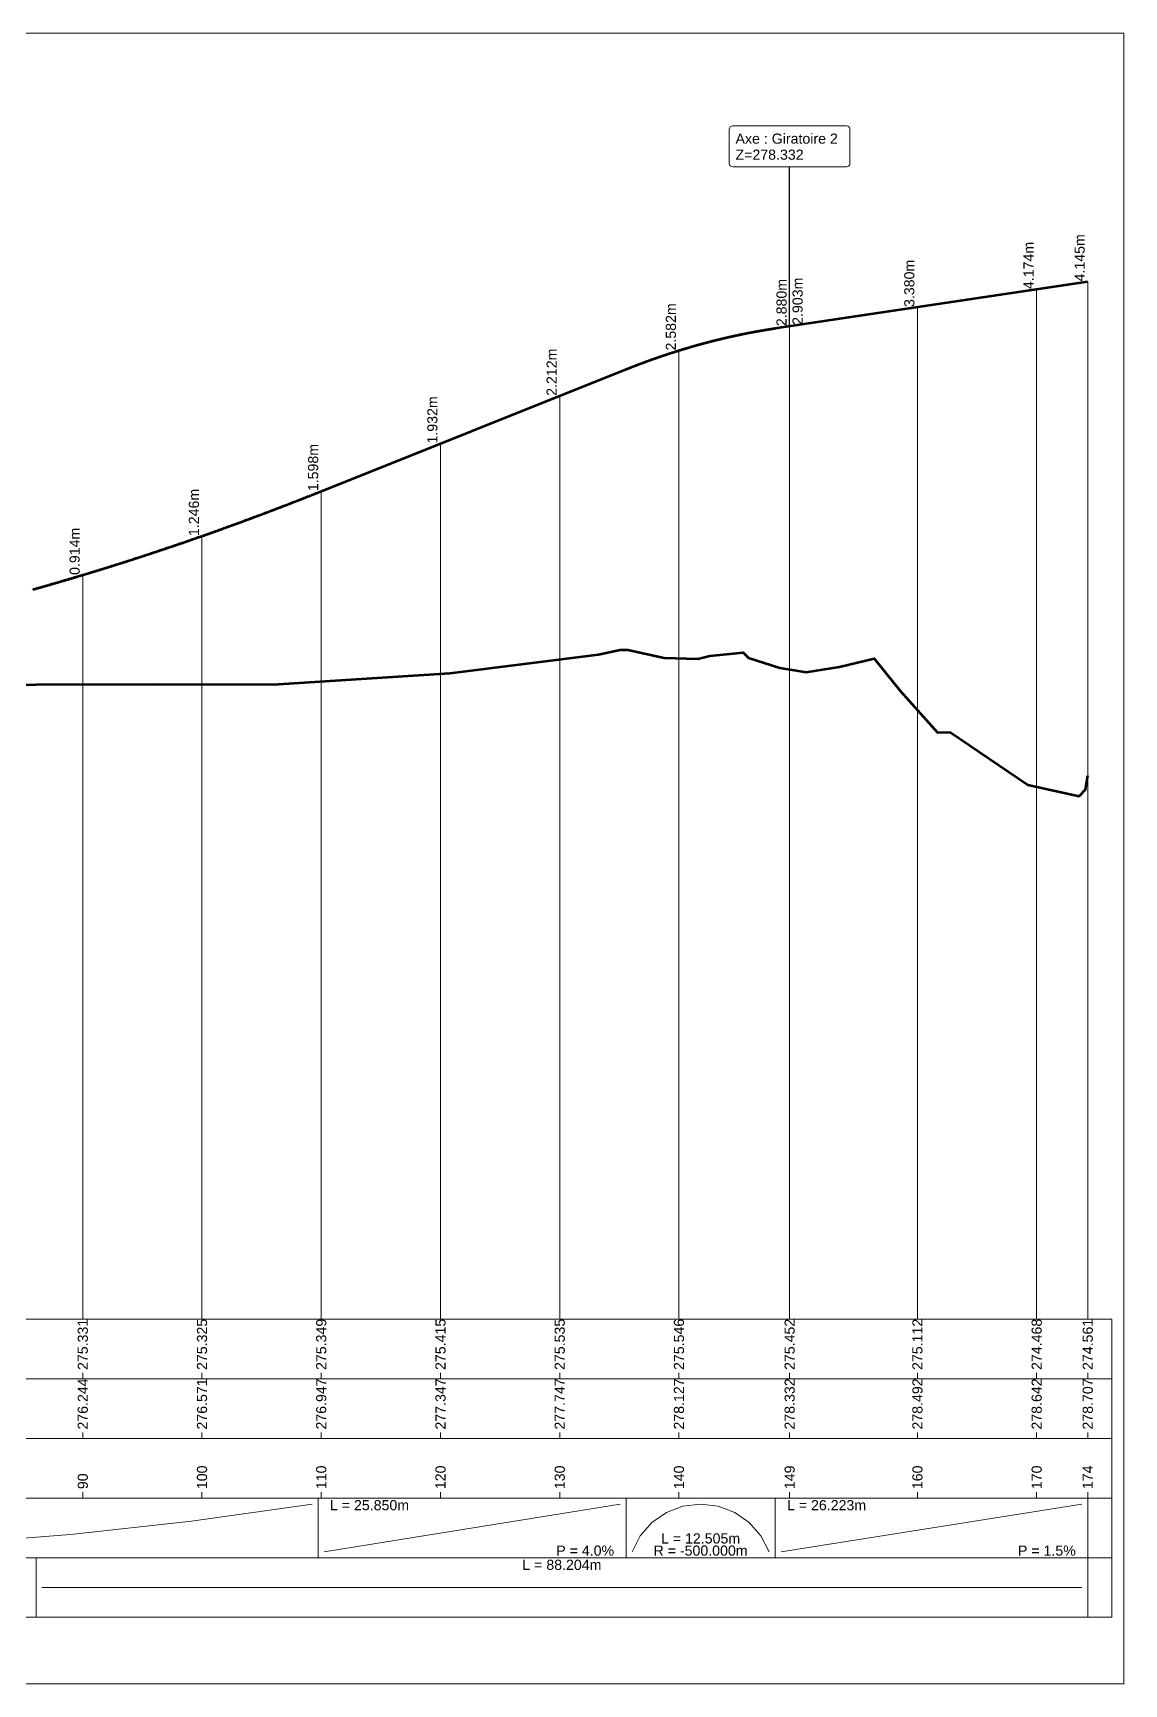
# Model space of a CAD drawing. Extents: x -1791 to 2983, y -138 to 554.
# Drawn here: x 2891.5 to 2983, y 12.5 to 151 of the extents above; entities that cross this region are included whole.
import ezdxf
from ezdxf.enums import TextEntityAlignment as Align

# ---------------------------------------------------------------- set-up
doc = ezdxf.new("R2010")
doc.units = 0
doc.layers.get('0').update_dxf_attribs({"lineweight": 0})
for name, color, linetype, lineweight in [('Route - Axe Route de la corniche 1 - PL - Habillage - Intersection d’axes', 7, 'Continuous', 0), ('Route - Route de Djoué - PL - Cotation', 7, 'Continuous', 0), ('Route - Route de Djoué - PL - Habillage - Intersection d’axes', 7, 'Continuous', 0), ('Route - Route de Djoué - PL - Projet Linéaire', 7, 'Continuous', 0), ('Route - Route de Djoué - PL - Terrain', 3, 'Continuous', 0)]:
    doc.layers.add(name, color=color, linetype=linetype, lineweight=lineweight)
doc.styles.add('CoteTitre', font='arial.ttf', dxfattribs={"height": 0.0017})
doc.styles.add('CoteTitreA', font='arial.ttf', dxfattribs={"height": 0.0017})
doc.styles.add('CoteVert', font='arial.ttf', dxfattribs={"height": 0.0017})
doc.styles.add('CoteVertA', font='arial.ttf', dxfattribs={"height": 0.0017})
doc.styles.add('CoteVertB', font='arial.ttf', dxfattribs={"height": 0.0017})
doc.styles.add('Etiquette', font='arial.ttf', dxfattribs={"height": 0.5})
doc.styles.get("Standard").update_dxf_attribs({"font": 'arial.ttf'})
doc.dimstyles.get("Standard").update_dxf_attribs({"dimtxt": 0.18, "dimasz": 0.18, "dimexe": 0.18, "dimexo": 0.0625, "dimgap": 0.09, "dimtad": 0, "dimtih": 1, "dimtoh": 1, "dimdec": 4, "dimzin": 0, "dimdsep": 46, "dimtxsty": 'Standard', "dimcen": 0.09, "dimadec": 0, "dimazin": 0, "dimtfac": 1, "dimtdec": 4, "dimtofl": 0, "dimtmove": 0, "dimatfit": 3, "dimfxl": 1, "dimtolj": 1, "dimtzin": 0, "dimarcsym": 0})

msp = doc.modelspace()

# ---------------------------------------------------------------- linework, layer by layer
msp.add_lwpolyline([(2982.9607, 150.9779), (2782.9607, 150.9779), (2782.9607, 12.4779), (2982.9607, 12.4779)], close=True)
at = {"layer": 'Route - Axe Route de la corniche 1 - PL - Habillage - Intersection d’axes'}
for p, q in [((2949.86065, 142.8942), (2949.86065, 140.04319)), ((2959.69217, 143.18441), (2950.15085, 143.18441)), ((2959.98238, 140.04319), (2959.98238, 142.8942)), ((2950.15085, 139.75298), (2959.69217, 139.75298))]:
    msp.add_line(p, q, dxfattribs=at)
for centre, start, end in [((2950.15085, 142.8942), 90, 180), ((2959.69217, 142.8942), 0, 90), ((2950.15085, 140.04319), 180, 270), ((2959.69217, 140.04319), 270, 0)]:
    msp.add_arc(centre, 0.29021, start, end, dxfattribs=at)
at = {"layer": 'Route - Route de Djoué - PL - Cotation', "color": 7, "linetype": 'Continuous'}
for p, q in [((2975.6386, 43.07192), (2975.6386, 129.49528)), ((2979.92151, 43.07192), (2979.92151, 130.13772)), ((2965.6386, 43.07192), (2965.6386, 127.99528)), ((2954.92151, 43.07192), (2954.92151, 126.38772)), ((2945.6386, 43.07192), (2945.6386, 124.34511)), ((2935.6386, 43.07192), (2935.6386, 120.54196)), ((2925.6386, 43.07192), (2925.6386, 116.54196)), ((2915.6386, 43.07192), (2915.6386, 112.54196)), ((2905.6386, 43.07192), (2905.6386, 108.77882)), ((2895.6386, 43.07192), (2895.6386, 105.5155)), ((2981.94752, 43.07192), (2783.97388, 43.07192)), ((2981.94752, 18.07192), (2981.94752, 43.07192)), ((2981.94752, 38.07192), (2783.97388, 38.07192)), ((2981.94752, 33.07192), (2783.97388, 33.07192)), ((2981.94752, 28.07192), (2783.97388, 28.07192)), ((2895.6386, 28.57192), (2895.6386, 28.07192)), ((2905.6386, 28.57192), (2905.6386, 28.07192)), ((2915.37224, 28.07192), (2915.37224, 23.07192)), ((2915.6386, 28.57192), (2915.6386, 28.07192)), ((2925.6386, 28.57192), (2925.6386, 28.07192)), ((2935.6386, 28.57192), (2935.6386, 28.07192)), ((2941.20189, 28.07192), (2941.20189, 23.07192)), ((2945.6386, 28.57192), (2945.6386, 28.07192)), ((2953.70189, 28.07192), (2953.70189, 23.07192)), ((2954.92151, 28.57192), (2954.92151, 28.07192)), ((2965.6386, 28.57192), (2965.6386, 28.07192)), ((2975.6386, 28.57192), (2975.6386, 28.07192)), ((2979.92151, 28.57192), (2979.92151, 18.07192)), ((2904.76262, 26.13382), (2914.87224, 27.57192)), ((2915.87224, 23.57192), (2940.70189, 27.57192)), ((2943.36502, 26.01173), (2944.58599, 26.8611)), ((2944.58599, 26.8611), (2945.97552, 27.39157)), ((2945.97552, 27.39157), (2947.45189, 27.57192)), ((2947.45189, 27.57192), (2948.92826, 27.39157)), ((2948.92826, 27.39157), (2950.31779, 26.8611)), ((2950.31779, 26.8611), (2951.53876, 26.01173)), ((2954.20189, 23.57192), (2979.42151, 27.57192)), ((2884.43289, 24.21303), (2894.61284, 25.01382)), ((2894.61284, 25.01382), (2904.76262, 26.13382)), ((2942.38443, 24.89341), (2943.36502, 26.01173)), ((2951.53876, 26.01173), (2952.51935, 24.89341)), ((2941.70189, 23.57192), (2942.38443, 24.89341)), ((2952.51935, 24.89341), (2953.20189, 23.57192)), ((2981.94752, 23.07192), (2783.97388, 23.07192)), ((2891.71776, 23.07192), (2891.71776, 18.07192)), ((2979.42151, 20.57192), (2892.21776, 20.57192)), ((2981.94752, 18.07192), (2783.97388, 18.07192))]:
    msp.add_line(p, q, dxfattribs=at)
at = {"layer": 'Route - Route de Djoué - PL - Cotation', "color": 114, "linetype": 'Continuous'}
for p, q in [((2895.6386, 38.57192), (2895.6386, 38.07192)), ((2905.6386, 38.57192), (2905.6386, 38.07192)), ((2915.6386, 38.57192), (2915.6386, 38.07192)), ((2925.6386, 38.57192), (2925.6386, 38.07192)), ((2935.6386, 38.57192), (2935.6386, 38.07192)), ((2945.6386, 38.57192), (2945.6386, 38.07192)), ((2954.92151, 38.57192), (2954.92151, 38.07192)), ((2965.6386, 38.57192), (2965.6386, 38.07192)), ((2975.6386, 38.57192), (2975.6386, 38.07192)), ((2979.92151, 38.57192), (2979.92151, 38.07192))]:
    msp.add_line(p, q, dxfattribs=at)
at = {"layer": 'Route - Route de Djoué - PL - Cotation', "linetype": 'Continuous'}
for p, q in [((2895.6386, 33.57192), (2895.6386, 33.07192)), ((2905.6386, 33.57192), (2905.6386, 33.07192)), ((2915.6386, 33.57192), (2915.6386, 33.07192)), ((2925.6386, 33.57192), (2925.6386, 33.07192)), ((2935.6386, 33.57192), (2935.6386, 33.07192)), ((2945.6386, 33.57192), (2945.6386, 33.07192)), ((2954.92151, 33.57192), (2954.92151, 33.07192)), ((2965.6386, 33.57192), (2965.6386, 33.07192)), ((2975.6386, 33.57192), (2975.6386, 33.07192)), ((2979.92151, 33.57192), (2979.92151, 33.07192))]:
    msp.add_line(p, q, dxfattribs=at)
at = {"layer": 'Route - Route de Djoué - PL - Projet Linéaire', "color": 1, "linetype": 'Continuous', "lineweight": 53, "flags": 128}
msp.add_lwpolyline([(2891.45201, 104.29776), (2891.49132, 104.30879), (2891.53064, 104.31983), (2891.56995, 104.33087), (2891.60927, 104.34192), (2891.64858, 104.35298), (2891.6879, 104.36405), (2891.72721, 104.37512), (2891.76653, 104.3862), (2891.80584, 104.39729), (2891.84516, 104.40839), (2891.88447, 104.41949), (2891.92378, 104.4306), (2891.9631, 104.44172), (2892.00241, 104.45285), (2892.04173, 104.46399), (2892.08104, 104.47513), (2892.12036, 104.48628), (2892.15967, 104.49744), (2892.19899, 104.50861), (2892.2383, 104.51978), (2892.27762, 104.53097), (2892.31694, 104.54216), (2892.35625, 104.55336), (2892.39557, 104.56456), (2892.43488, 104.57577), (2892.4742, 104.587), (2892.51351, 104.59822), (2892.55283, 104.60946), (2892.59214, 104.6207), (2892.63146, 104.63196), (2892.67077, 104.64322), (2892.71009, 104.65448), (2892.74941, 104.66576), (2892.78872, 104.67704), (2892.82804, 104.68833), (2892.86735, 104.69963), (2892.90667, 104.71094), (2892.94598, 104.72225), (2892.9853, 104.73357), (2893.02462, 104.7449), (2893.06393, 104.75624), (2893.10325, 104.76758), (2893.14256, 104.77894), (2893.18188, 104.7903), (2893.2212, 104.80167), (2893.26051, 104.81304), (2893.29983, 104.82443), (2893.33915, 104.83582), (2893.37846, 104.84722), (2893.41778, 104.85862), (2893.4571, 104.87004), (2893.49641, 104.88146), (2893.53573, 104.89289), (2893.57505, 104.90433), (2893.61436, 104.91577), (2893.65368, 104.92723), (2893.693, 104.93869), (2893.73231, 104.95016), (2893.77163, 104.96163), (2893.81095, 104.97312), (2893.85026, 104.98461), (2893.88958, 104.99611), (2893.9289, 105.00762), (2893.96821, 105.01913), (2894.00753, 105.03065), (2894.04685, 105.04219), (2894.08617, 105.05372), (2894.12548, 105.06527), (2894.1648, 105.07682), (2894.20412, 105.08839), (2894.24344, 105.09996), (2894.28275, 105.11153), (2894.32207, 105.12312), (2894.36139, 105.13471), (2894.40071, 105.14631), (2894.44002, 105.15792), (2894.47934, 105.16953), (2894.51866, 105.18116), (2894.55798, 105.19279), (2894.59729, 105.20443), (2894.63661, 105.21608), (2894.67593, 105.22773), (2894.71525, 105.23939), (2894.75457, 105.25106), (2894.79388, 105.26274), (2894.8332, 105.27443), (2894.87252, 105.28612), (2894.91184, 105.29782), (2894.95116, 105.30953), (2894.99047, 105.32125), (2895.02979, 105.33297), (2895.06911, 105.3447), (2895.10843, 105.35644), (2895.14775, 105.36819), (2895.18707, 105.37995), (2895.22639, 105.39171), (2895.2657, 105.40348), (2895.30502, 105.41526), (2895.34434, 105.42704), (2895.38366, 105.43884), (2895.42298, 105.45064), (2895.4623, 105.46245), (2895.50162, 105.47427), (2895.54094, 105.48609), (2895.58025, 105.49792), (2895.61957, 105.50976), (2895.65889, 105.52161), (2895.69821, 105.53347), (2895.73753, 105.54533), (2895.77685, 105.5572), (2895.81617, 105.56908), (2895.85549, 105.58097), (2895.89481, 105.59286), (2895.93413, 105.60477), (2895.97345, 105.61668), (2896.01277, 105.62859), (2896.05209, 105.64052), (2896.0914, 105.65245), (2896.13072, 105.66439), (2896.17004, 105.67634), (2896.20936, 105.6883), (2896.24868, 105.70027), (2896.288, 105.71224), (2896.32732, 105.72422), (2896.36664, 105.7362), (2896.40596, 105.7482), (2896.44528, 105.7602), (2896.4846, 105.77221), (2896.52392, 105.78423), (2896.56324, 105.79626), (2896.60256, 105.80829), (2896.64188, 105.82033), (2896.6812, 105.83238), (2896.72052, 105.84444), (2896.75984, 105.85651), (2896.79917, 105.86858), (2896.83849, 105.88066), (2896.87781, 105.89275), (2896.91713, 105.90484), (2896.95645, 105.91695), (2896.99577, 105.92906), (2897.03509, 105.94118), (2897.07441, 105.95331), (2897.11373, 105.96544), (2897.15305, 105.97758), (2897.19237, 105.98973), (2897.23169, 106.00189), (2897.27101, 106.01406), (2897.31034, 106.02623), (2897.34966, 106.03841), (2897.38898, 106.0506), (2897.4283, 106.0628), (2897.46762, 106.075), (2897.50694, 106.08721), (2897.54626, 106.09943), (2897.58558, 106.11166), (2897.62491, 106.1239), (2897.66423, 106.13614), (2897.70355, 106.14839), (2897.74287, 106.16065), (2897.78219, 106.17292), (2897.82151, 106.18519), (2897.86083, 106.19747), (2897.90016, 106.20976), (2897.93948, 106.22206), (2897.9788, 106.23437), (2898.01812, 106.24668), (2898.05744, 106.259), (2898.09677, 106.27133), (2898.13609, 106.28366), (2898.17541, 106.29601), (2898.21473, 106.30836), (2898.25405, 106.32072), (2898.29338, 106.33309), (2898.3327, 106.34546), (2898.37202, 106.35784), (2898.41134, 106.37023), (2898.45067, 106.38263), (2898.48999, 106.39504), (2898.52931, 106.40745), (2898.56863, 106.41987), (2898.60796, 106.4323), (2898.64728, 106.44474), (2898.6866, 106.45718), (2898.72592, 106.46964), (2898.76525, 106.48209), (2898.80457, 106.49456), (2898.84389, 106.50704), (2898.88322, 106.51952), (2898.92254, 106.53201), (2898.96186, 106.54451), (2899.00119, 106.55702), (2899.04051, 106.56953), (2899.07983, 106.58206), (2899.11916, 106.59458), (2899.15848, 106.60712), (2899.1978, 106.61967), (2899.23713, 106.63222), (2899.27645, 106.64478), (2899.31577, 106.65735), (2899.3551, 106.66993), (2899.39442, 106.68251), (2899.43374, 106.6951), (2899.47307, 106.7077), (2899.51239, 106.72031), (2899.55171, 106.73292), (2899.59104, 106.74555), (2899.63036, 106.75818), (2899.66969, 106.77081), (2899.70901, 106.78346), (2899.74833, 106.79612), (2899.78766, 106.80878), (2899.82698, 106.82145), (2899.86631, 106.83412), (2899.90563, 106.84681), (2899.94496, 106.8595), (2899.98428, 106.8722), (2900.0236, 106.88491), (2900.06293, 106.89762), (2900.10225, 106.91035), (2900.14158, 106.92308), (2900.1809, 106.93582), (2900.22023, 106.94856), (2900.25955, 106.96132), (2900.29888, 106.97408), (2900.3382, 106.98685), (2900.37753, 106.99963), (2900.41685, 107.01241), (2900.45618, 107.02521), (2900.4955, 107.03801), (2900.53483, 107.05082), (2900.57415, 107.06363), (2900.61348, 107.07646), (2900.6528, 107.08929), (2900.69213, 107.10213), (2900.73145, 107.11498), (2900.77078, 107.12783), (2900.8101, 107.1407), (2900.84943, 107.15357), (2900.88875, 107.16645), (2900.92808, 107.17933), (2900.96741, 107.19223), (2901.00673, 107.20513), (2901.04606, 107.21804), (2901.08538, 107.23095), (2901.12471, 107.24388), (2901.16403, 107.25681), (2901.20336, 107.26975), (2901.24269, 107.2827), (2901.28201, 107.29566), (2901.32134, 107.30862), (2901.36066, 107.32159), (2901.39999, 107.33457), (2901.43932, 107.34756), (2901.47864, 107.36055), (2901.51797, 107.37356), (2901.5573, 107.38657), (2901.59662, 107.39958), (2901.63595, 107.41261), (2901.67528, 107.42564), (2901.7146, 107.43868), (2901.75393, 107.45173), (2901.79326, 107.46479), (2901.83258, 107.47785), (2901.87191, 107.49093), (2901.91124, 107.50401), (2901.95056, 107.51709), (2901.98989, 107.53019), (2902.02922, 107.54329), (2902.06854, 107.5564), (2902.10787, 107.56952), (2902.1472, 107.58265), (2902.18653, 107.59578), (2902.22585, 107.60893), (2902.26518, 107.62208), (2902.30451, 107.63523), (2902.34383, 107.6484), (2902.38316, 107.66157), (2902.42249, 107.67475), (2902.46182, 107.68794), (2902.50114, 107.70114), (2902.54047, 107.71434), (2902.5798, 107.72755), (2902.61913, 107.74077), (2902.65846, 107.754), (2902.69778, 107.76723), (2902.73711, 107.78048), (2902.77644, 107.79373), (2902.81577, 107.80698), (2902.8551, 107.82025), (2902.89442, 107.83352), (2902.93375, 107.84681), (2902.97308, 107.8601), (2903.01241, 107.87339), (2903.05174, 107.8867), (2903.09107, 107.90001), (2903.13039, 107.91333), (2903.16972, 107.92666), (2903.20905, 107.93999), (2903.24838, 107.95334), (2903.28771, 107.96669), (2903.32704, 107.98005), (2903.36637, 107.99341), (2903.40569, 108.00679), (2903.44502, 108.02017), (2903.48435, 108.03356), (2903.52368, 108.04696), (2903.56301, 108.06036), (2903.60234, 108.07378), (2903.64167, 108.0872), (2903.681, 108.10063), (2903.72033, 108.11406), (2903.75966, 108.12751), (2903.79899, 108.14096), (2903.83831, 108.15442), (2903.87764, 108.16789), (2903.91697, 108.18136), (2903.9563, 108.19485), (2903.99563, 108.20834), (2904.03496, 108.22184), (2904.07429, 108.23534), (2904.11362, 108.24886), (2904.15295, 108.26238), (2904.19228, 108.27591), (2904.23161, 108.28944), (2904.27094, 108.30299), (2904.31027, 108.31654), (2904.3496, 108.3301), (2904.38893, 108.34367), (2904.42826, 108.35725), (2904.46759, 108.37083), (2904.50692, 108.38442), (2904.54625, 108.39802), (2904.58558, 108.41163), (2904.62491, 108.42524), (2904.66424, 108.43887), (2904.70357, 108.4525), (2904.74291, 108.46613), (2904.78224, 108.47978), (2904.82157, 108.49343), (2904.8609, 108.5071), (2904.90023, 108.52077), (2904.93956, 108.53444), (2904.97889, 108.54813), (2905.01822, 108.56182), (2905.05755, 108.57552), (2905.09688, 108.58923), (2905.13621, 108.60294), (2905.17555, 108.61666), (2905.21488, 108.6304), (2905.25421, 108.64414), (2905.29354, 108.65788), (2905.33287, 108.67164), (2905.3722, 108.6854), (2905.41153, 108.69917), (2905.45087, 108.71295), (2905.4902, 108.72673), (2905.52953, 108.74052), (2905.56886, 108.75433), (2905.60819, 108.76813), (2905.64752, 108.78195), (2905.68686, 108.79578), (2905.72619, 108.80961), (2905.76552, 108.82345), (2905.80485, 108.83729), (2905.84418, 108.85115), (2905.88352, 108.86501), (2905.92285, 108.87888), (2905.96218, 108.89276), (2906.00151, 108.90665), (2906.04085, 108.92054), (2906.08018, 108.93444), (2906.11951, 108.94835), (2906.15884, 108.96227), (2906.19818, 108.97619), (2906.23751, 108.99013), (2906.27684, 109.00407), (2906.31617, 109.01802), (2906.35551, 109.03197), (2906.39484, 109.04594), (2906.43417, 109.05991), (2906.47351, 109.07389), (2906.51284, 109.08787), (2906.55217, 109.10187), (2906.59151, 109.11587), (2906.63084, 109.12988), (2906.67017, 109.1439), (2906.70951, 109.15793), (2906.74884, 109.17196), (2906.78817, 109.186), (2906.82751, 109.20005), (2906.86684, 109.21411), (2906.90617, 109.22817), (2906.94551, 109.24224), (2906.98484, 109.25632), (2907.02417, 109.27041), (2907.06351, 109.28451), (2907.10284, 109.29861), (2907.14218, 109.31272), (2907.18151, 109.32684), (2907.22084, 109.34097), (2907.26018, 109.3551), (2907.29951, 109.36924), (2907.33885, 109.38339), (2907.37818, 109.39755), (2907.41752, 109.41172), (2907.45685, 109.42589), (2907.49618, 109.44007), (2907.53552, 109.45426), (2907.57485, 109.46846), (2907.61419, 109.48266), (2907.65352, 109.49687), (2907.69286, 109.51109), (2907.73219, 109.52532), (2907.77153, 109.53955), (2907.81086, 109.5538), (2907.8502, 109.56805), (2907.88953, 109.58231), (2907.92887, 109.59657), (2907.9682, 109.61085), (2908.00754, 109.62513), (2908.04687, 109.63942), (2908.08621, 109.65371), (2908.12554, 109.66802), (2908.16488, 109.68233), (2908.20421, 109.69665), (2908.24355, 109.71098), (2908.28289, 109.72532), (2908.32222, 109.73966), (2908.36156, 109.75401), (2908.40089, 109.76837), (2908.44023, 109.78274), (2908.47956, 109.79711), (2908.5189, 109.8115), (2908.55824, 109.82589), (2908.59757, 109.84029), (2908.63691, 109.85469), (2908.67624, 109.8691), (2908.71558, 109.88353), (2908.75492, 109.89795), (2908.79425, 109.91239), (2908.83359, 109.92684), (2908.87293, 109.94129), (2908.91226, 109.95575), (2908.9516, 109.97022), (2908.99093, 109.98469), (2909.03027, 109.99918), (2909.06961, 110.01367), (2909.10895, 110.02817), (2909.14828, 110.04267), (2909.18762, 110.05719), (2909.22696, 110.07171), (2909.26629, 110.08624), (2909.30563, 110.10078), (2909.34497, 110.11532), (2909.3843, 110.12988), (2909.42364, 110.14444), (2909.46298, 110.15901), (2909.50232, 110.17358), (2909.54165, 110.18817), (2909.58099, 110.20276), (2909.62033, 110.21736), (2909.65967, 110.23197), (2909.699, 110.24658), (2909.73834, 110.2612), (2909.77768, 110.27584), (2909.81702, 110.29047), (2909.85635, 110.30512), (2909.89569, 110.31977), (2909.93503, 110.33444), (2909.97437, 110.3491), (2910.01371, 110.36378), (2910.05304, 110.37847), (2910.09238, 110.39316), (2910.13172, 110.40786), (2910.17106, 110.42257), (2910.2104, 110.43729), (2910.24974, 110.45201), (2910.28907, 110.46674), (2910.32841, 110.48148), (2910.36775, 110.49623), (2910.40709, 110.51098), (2910.44643, 110.52575), (2910.48577, 110.54052), (2910.52511, 110.55529), (2910.56445, 110.57008), (2910.60378, 110.58487), (2910.64312, 110.59968), (2910.68246, 110.61449), (2910.7218, 110.6293), (2910.76114, 110.64413), (2910.80048, 110.65896), (2910.83982, 110.6738), (2910.87916, 110.68865), (2910.9185, 110.7035), (2910.95784, 110.71837), (2910.99718, 110.73324), (2911.03652, 110.74812), (2911.07586, 110.76301), (2911.1152, 110.7779), (2911.15454, 110.7928), (2911.19388, 110.80771), (2911.23322, 110.82263), (2911.27256, 110.83756), (2911.3119, 110.85249), (2911.35124, 110.86743), (2911.39058, 110.88238), (2911.42992, 110.89734), (2911.46926, 110.9123), (2911.5086, 110.92727), (2911.54794, 110.94225), (2911.58728, 110.95724), (2911.62662, 110.97224), (2911.66596, 110.98724), (2911.7053, 111.00225), (2911.74464, 111.01727), (2911.78398, 111.0323), (2911.82332, 111.04733), (2911.86266, 111.06237), (2911.902, 111.07742), (2911.94134, 111.09248), (2911.98068, 111.10755), (2912.02003, 111.12262), (2912.05937, 111.1377), (2912.09871, 111.15279), (2912.13805, 111.16789), (2912.17739, 111.18299), (2912.21673, 111.1981), (2912.25607, 111.21322), (2912.29541, 111.22835), (2912.33476, 111.24348), (2912.3741, 111.25863), (2912.41344, 111.27378), (2912.45278, 111.28894), (2912.49212, 111.3041), (2912.53146, 111.31928), (2912.57081, 111.33446), (2912.61015, 111.34965), (2912.64949, 111.36485), (2912.68883, 111.38005), (2912.72817, 111.39526), (2912.76752, 111.41048), (2912.80686, 111.42571), (2912.8462, 111.44095), (2912.88554, 111.45619), (2912.92489, 111.47144), (2912.96423, 111.4867), (2913.00357, 111.50197), (2913.04291, 111.51725), (2913.08226, 111.53253), (2913.1216, 111.54782), (2913.16094, 111.56312), (2913.20028, 111.57842), (2913.23963, 111.59374), (2913.27897, 111.60906), (2913.31831, 111.62439), (2913.35766, 111.63972), (2913.397, 111.65507), (2913.43634, 111.67042), (2913.47569, 111.68578), (2913.51503, 111.70115), (2913.55437, 111.71653), (2913.59372, 111.73191), (2913.63306, 111.7473), (2913.6724, 111.7627), (2913.71175, 111.77811), (2913.75109, 111.79352), (2913.79043, 111.80894), (2913.82978, 111.82438), (2913.86912, 111.83981), (2913.90847, 111.85526), (2913.94781, 111.87071), (2913.98715, 111.88617), (2914.0265, 111.90164), (2914.06584, 111.91712), (2914.10519, 111.9326), (2914.14453, 111.9481), (2914.18388, 111.9636), (2914.22322, 111.9791), (2914.26256, 111.99462), (2914.30191, 112.01014), (2914.34125, 112.02567), (2914.3806, 112.04121), (2914.41994, 112.05676), (2914.45929, 112.07231), (2914.49863, 112.08788), (2914.53798, 112.10345), (2914.57732, 112.11902), (2914.61667, 112.13461), (2914.65601, 112.1502), (2914.69536, 112.1658), (2914.7347, 112.18141), (2914.77405, 112.19703), (2914.81339, 112.21265), (2914.85274, 112.22829), (2914.89208, 112.24393), (2914.93143, 112.25957), (2914.97078, 112.27523), (2915.01012, 112.29089), (2915.04947, 112.30656), (2915.08881, 112.32224), (2915.12816, 112.33793), (2915.1675, 112.35362), (2915.20685, 112.36932), (2915.2462, 112.38503), (2915.28554, 112.40075), (2915.32489, 112.41648), (2915.36424, 112.43221), (2915.37224, 112.43541), (2941.20189, 122.76727), (2941.22156, 122.77514), (2941.24124, 122.783), (2941.26091, 122.79084), (2941.28058, 122.79869), (2941.30026, 122.80652), (2941.31993, 122.81435), (2941.3396, 122.82217), (2941.35927, 122.82998), (2941.37895, 122.83778), (2941.39862, 122.84558), (2941.41829, 122.85336), (2941.43796, 122.86114), (2941.45764, 122.86892), (2941.47731, 122.87668), (2941.49698, 122.88444), (2941.51665, 122.89219), (2941.53633, 122.89993), (2941.556, 122.90766), (2941.57567, 122.91539), (2941.59534, 122.9231), (2941.61501, 122.93081), (2941.63468, 122.93852), (2941.65436, 122.94621), (2941.67403, 122.9539), (2941.6937, 122.96158), (2941.71337, 122.96925), (2941.73304, 122.97691), (2941.75271, 122.98457), (2941.77239, 122.99222), (2941.79206, 122.99986), (2941.81173, 123.00749), (2941.8314, 123.01511), (2941.85107, 123.02273), (2941.87074, 123.03034), (2941.89041, 123.03794), (2941.91008, 123.04553), (2941.92975, 123.05312), (2941.94943, 123.0607), (2941.9691, 123.06827), (2941.98877, 123.07583), (2942.00844, 123.08339), (2942.02811, 123.09093), (2942.04778, 123.09847), (2942.06745, 123.106), (2942.08712, 123.11353), (2942.10679, 123.12104), (2942.12646, 123.12855), (2942.14613, 123.13605), (2942.1658, 123.14354), (2942.18547, 123.15103), (2942.20514, 123.15851), (2942.22481, 123.16598), (2942.24448, 123.17344), (2942.26415, 123.18089), (2942.28382, 123.18834), (2942.30349, 123.19578), (2942.32316, 123.20321), (2942.34283, 123.21063), (2942.3625, 123.21805), (2942.38217, 123.22545), (2942.40184, 123.23285), (2942.42151, 123.24024), (2942.44118, 123.24763), (2942.46085, 123.255), (2942.48052, 123.26237), (2942.50019, 123.26973), (2942.51985, 123.27709), (2942.53952, 123.28443), (2942.55919, 123.29177), (2942.57886, 123.2991), (2942.59853, 123.30642), (2942.6182, 123.31374), (2942.63787, 123.32104), (2942.65754, 123.32834), (2942.67721, 123.33563), (2942.69687, 123.34292), (2942.71654, 123.35019), (2942.73621, 123.35746), (2942.75588, 123.36472), (2942.77555, 123.37197), (2942.79522, 123.37922), (2942.81488, 123.38645), (2942.83455, 123.39368), (2942.85422, 123.4009), (2942.87389, 123.40812), (2942.89356, 123.41532), (2942.91323, 123.42252), (2942.93289, 123.42971), (2942.95256, 123.43689), (2942.97223, 123.44407), (2942.9919, 123.45123), (2943.01156, 123.45839), (2943.03123, 123.46554), (2943.0509, 123.47269), (2943.07057, 123.47982), (2943.09023, 123.48695), (2943.1099, 123.49407), (2943.12957, 123.50118), (2943.14924, 123.50829), (2943.1689, 123.51539), (2943.18857, 123.52248), (2943.20824, 123.52956), (2943.22791, 123.53663), (2943.24757, 123.5437), (2943.26724, 123.55075), (2943.28691, 123.55781), (2943.30657, 123.56485), (2943.32624, 123.57188), (2943.34591, 123.57891), (2943.36557, 123.58593), (2943.38524, 123.59294), (2943.40491, 123.59995), (2943.42457, 123.60694), (2943.44424, 123.61393), (2943.46391, 123.62091), (2943.48357, 123.62788), (2943.50324, 123.63485), (2943.52291, 123.64181), (2943.54257, 123.64876), (2943.56224, 123.6557), (2943.5819, 123.66263), (2943.60157, 123.66956), (2943.62124, 123.67648), (2943.6409, 123.68339), (2943.66057, 123.69029), (2943.68023, 123.69719), (2943.6999, 123.70407), (2943.71957, 123.71095), (2943.73923, 123.71783), (2943.7589, 123.72469), (2943.77856, 123.73155), (2943.79823, 123.7384), (2943.81789, 123.74524), (2943.83756, 123.75207), (2943.85722, 123.7589), (2943.87689, 123.76572), (2943.89655, 123.77252), (2943.91622, 123.77933), (2943.93589, 123.78612), (2943.95555, 123.79291), (2943.97522, 123.79969), (2943.99488, 123.80646), (2944.01455, 123.81322), (2944.03421, 123.81998), (2944.05387, 123.82673), (2944.07354, 123.83347), (2944.0932, 123.8402), (2944.11287, 123.84692), (2944.13253, 123.85364), (2944.1522, 123.86035), (2944.17186, 123.86705), (2944.19153, 123.87375), (2944.21119, 123.88043), (2944.23086, 123.88711), (2944.25052, 123.89378), (2944.27018, 123.90044), (2944.28985, 123.9071), (2944.30951, 123.91375), (2944.32918, 123.92039), (2944.34884, 123.92702), (2944.3685, 123.93364), (2944.38817, 123.94026), (2944.40783, 123.94687), (2944.4275, 123.95347), (2944.44716, 123.96006), (2944.46682, 123.96665), (2944.48649, 123.97322), (2944.50615, 123.97979), (2944.52581, 123.98636), (2944.54548, 123.99291), (2944.56514, 123.99946), (2944.58481, 124.006), (2944.60447, 124.01253), (2944.62413, 124.01905), (2944.6438, 124.02557), (2944.66346, 124.03207), (2944.68312, 124.03857), (2944.70278, 124.04507), (2944.72245, 124.05155), (2944.74211, 124.05803), (2944.76177, 124.0645), (2944.78144, 124.07096), (2944.8011, 124.07741), (2944.82076, 124.08386), (2944.84043, 124.0903), (2944.86009, 124.09673), (2944.87975, 124.10315), (2944.89941, 124.10956), (2944.91908, 124.11597), (2944.93874, 124.12237), (2944.9584, 124.12876), (2944.97806, 124.13515), (2944.99773, 124.14152), (2945.01739, 124.14789), (2945.03705, 124.15425), (2945.05671, 124.1606), (2945.07637, 124.16695), (2945.09604, 124.17329), (2945.1157, 124.17962), (2945.13536, 124.18594), (2945.15502, 124.19225), (2945.17468, 124.19856), (2945.19435, 124.20486), (2945.21401, 124.21115), (2945.23367, 124.21743), (2945.25333, 124.22371), (2945.27299, 124.22997), (2945.29265, 124.23623), (2945.31232, 124.24249), (2945.33198, 124.24873), (2945.35164, 124.25497), (2945.3713, 124.2612), (2945.39096, 124.26742), (2945.41062, 124.27363), (2945.43028, 124.27984), (2945.44995, 124.28603), (2945.46961, 124.29222), (2945.48927, 124.29841), (2945.50893, 124.30458), (2945.52859, 124.31075), (2945.54825, 124.31691), (2945.56791, 124.32306), (2945.58757, 124.3292), (2945.60723, 124.33534), (2945.62689, 124.34147), (2945.64656, 124.34759), (2945.66622, 124.3537), (2945.68588, 124.35981), (2945.70554, 124.3659), (2945.7252, 124.37199), (2945.74486, 124.37807), (2945.76452, 124.38415), (2945.78418, 124.39021), (2945.80384, 124.39627), (2945.8235, 124.40232), (2945.84316, 124.40837), (2945.86282, 124.4144), (2945.88248, 124.42043), (2945.90214, 124.42645), (2945.9218, 124.43246), (2945.94146, 124.43846), (2945.96112, 124.44446), (2945.98078, 124.45045), (2946.00044, 124.45643), (2946.0201, 124.4624), (2946.03976, 124.46837), (2946.05942, 124.47433), (2946.07908, 124.48028), (2946.09874, 124.48622), (2946.1184, 124.49215), (2946.13806, 124.49808), (2946.15772, 124.504), (2946.17738, 124.50991), (2946.19704, 124.51582), (2946.2167, 124.52171), (2946.23636, 124.5276), (2946.25601, 124.53348), (2946.27567, 124.53935), (2946.29533, 124.54522), (2946.31499, 124.55107), (2946.33465, 124.55692), (2946.35431, 124.56277), (2946.37397, 124.5686), (2946.39363, 124.57443), (2946.41329, 124.58024), (2946.43295, 124.58605), (2946.4526, 124.59186), (2946.47226, 124.59765), (2946.49192, 124.60344), (2946.51158, 124.60922), (2946.53124, 124.61499), (2946.5509, 124.62076), (2946.57056, 124.62651), (2946.59021, 124.63226), (2946.60987, 124.638), (2946.62953, 124.64374), (2946.64919, 124.64946), (2946.66885, 124.65518), (2946.68851, 124.66089), (2946.70816, 124.66659), (2946.72782, 124.67229), (2946.74748, 124.67797), (2946.76714, 124.68365), (2946.7868, 124.68932), (2946.80646, 124.69499), (2946.82611, 124.70064), (2946.84577, 124.70629), (2946.86543, 124.71193), (2946.88509, 124.71756), (2946.90474, 124.72319), (2946.9244, 124.72881), (2946.94406, 124.73442), (2946.96372, 124.74002), (2946.98338, 124.74561), (2947.00303, 124.7512), (2947.02269, 124.75677), (2947.04235, 124.76235), (2947.06201, 124.76791), (2947.08166, 124.77346), (2947.10132, 124.77901), (2947.12098, 124.78455), (2947.14063, 124.79008), (2947.16029, 124.79561), (2947.17995, 124.80112), (2947.19961, 124.80663), (2947.21926, 124.81213), (2947.23892, 124.81763), (2947.25858, 124.82311), (2947.27823, 124.82859), (2947.29789, 124.83406), (2947.31755, 124.83952), (2947.3372, 124.84498), (2947.35686, 124.85042), (2947.37652, 124.85586), (2947.39617, 124.86129), (2947.41583, 124.86672), (2947.43549, 124.87213), (2947.45514, 124.87754), (2947.4748, 124.88294), (2947.49446, 124.88833), (2947.51411, 124.89372), (2947.53377, 124.8991), (2947.55343, 124.90447), (2947.57308, 124.90983), (2947.59274, 124.91518), (2947.6124, 124.92053), (2947.63205, 124.92587), (2947.65171, 124.9312), (2947.67136, 124.93652), (2947.69102, 124.94184), (2947.71068, 124.94714), (2947.73033, 124.95244), (2947.74999, 124.95774), (2947.76964, 124.96302), (2947.7893, 124.9683), (2947.80896, 124.97356), (2947.82861, 124.97883), (2947.84827, 124.98408), (2947.86792, 124.98932), (2947.88758, 124.99456), (2947.90723, 124.99979), (2947.92689, 125.00502), (2947.94655, 125.01023), (2947.9662, 125.01544), (2947.98586, 125.02064), (2948.00551, 125.02583), (2948.02517, 125.03101), (2948.04482, 125.03619), (2948.06448, 125.04136), (2948.08413, 125.04652), (2948.10379, 125.05167), (2948.12344, 125.05681), (2948.1431, 125.06195), (2948.16275, 125.06708), (2948.18241, 125.0722), (2948.20206, 125.07732), (2948.22172, 125.08242), (2948.24137, 125.08752), (2948.26103, 125.09261), (2948.28068, 125.0977), (2948.30034, 125.10277), (2948.31999, 125.10784), (2948.33965, 125.1129), (2948.3593, 125.11795), (2948.37896, 125.123), (2948.39861, 125.12803), (2948.41827, 125.13306), (2948.43792, 125.13808), (2948.45757, 125.1431), (2948.47723, 125.1481), (2948.49688, 125.1531), (2948.51654, 125.15809), (2948.53619, 125.16307), (2948.55585, 125.16805), (2948.5755, 125.17301), (2948.59515, 125.17797), (2948.61481, 125.18293), (2948.63446, 125.18787), (2948.65412, 125.19281), (2948.67377, 125.19773), (2948.69343, 125.20265), (2948.71308, 125.20757), (2948.73273, 125.21247), (2948.75239, 125.21737), (2948.77204, 125.22226), (2948.79169, 125.22714), (2948.81135, 125.23202), (2948.831, 125.23688), (2948.85066, 125.24174), (2948.87031, 125.24659), (2948.88996, 125.25144), (2948.90962, 125.25627), (2948.92927, 125.2611), (2948.94892, 125.26592), (2948.96858, 125.27073), (2948.98823, 125.27554), (2949.00788, 125.28033), (2949.02754, 125.28512), (2949.04719, 125.2899), (2949.06684, 125.29468), (2949.0865, 125.29944), (2949.10615, 125.3042), (2949.1258, 125.30895), (2949.14546, 125.3137), (2949.16511, 125.31843), (2949.18476, 125.32316), (2949.20442, 125.32788), (2949.22407, 125.33259), (2949.24372, 125.33729), (2949.26337, 125.34199), (2949.28303, 125.34668), (2949.30268, 125.35136), (2949.32233, 125.35603), (2949.34199, 125.3607), (2949.36164, 125.36536), (2949.38129, 125.37001), (2949.40094, 125.37465), (2949.4206, 125.37928), (2949.44025, 125.38391), (2949.4599, 125.38853), (2949.47955, 125.39314), (2949.49921, 125.39774), (2949.51886, 125.40234), (2949.53851, 125.40693), (2949.55816, 125.41151), (2949.57782, 125.41608), (2949.59747, 125.42065), (2949.61712, 125.4252), (2949.63677, 125.42975), (2949.65643, 125.43429), (2949.67608, 125.43883), (2949.69573, 125.44335), (2949.71538, 125.44787), (2949.73503, 125.45238), (2949.75469, 125.45689), (2949.77434, 125.46138), (2949.79399, 125.46587), (2949.81364, 125.47035), (2949.83329, 125.47482), (2949.85295, 125.47929), (2949.8726, 125.48374), (2949.89225, 125.48819), (2949.9119, 125.49263), (2949.93155, 125.49707), (2949.9512, 125.50149), (2949.97086, 125.50591), (2949.99051, 125.51032), (2950.01016, 125.51472), (2950.02981, 125.51912), (2950.04946, 125.52351), (2950.06911, 125.52788), (2950.08876, 125.53226), (2950.10842, 125.53662), (2950.12807, 125.54098), (2950.14772, 125.54532), (2950.16737, 125.54966), (2950.18702, 125.554), (2950.20667, 125.55832), (2950.22632, 125.56264), (2950.24597, 125.56695), (2950.26563, 125.57125), (2950.28528, 125.57555), (2950.30493, 125.57983), (2950.32458, 125.58411), (2950.34423, 125.58838), (2950.36388, 125.59265), (2950.38353, 125.5969), (2950.40318, 125.60115), (2950.42283, 125.60539), (2950.44248, 125.60962), (2950.46214, 125.61385), (2950.48179, 125.61806), (2950.50144, 125.62227), (2950.52109, 125.62648), (2950.54074, 125.63067), (2950.56039, 125.63486), (2950.58004, 125.63903), (2950.59969, 125.6432), (2950.61934, 125.64737), (2950.63899, 125.65152), (2950.65864, 125.65567), (2950.67829, 125.65981), (2950.69794, 125.66394), (2950.71759, 125.66807), (2950.73724, 125.67218), (2950.75689, 125.67629), (2950.77654, 125.68039), (2950.79619, 125.68449), (2950.81584, 125.68857), (2950.83549, 125.69265), (2950.85514, 125.69672), (2950.87479, 125.70078), (2950.89444, 125.70484), (2950.91409, 125.70888), (2950.93374, 125.71292), (2950.95339, 125.71696), (2950.97304, 125.72098), (2950.99269, 125.72499), (2951.01234, 125.729), (2951.03199, 125.733), (2951.05164, 125.737), (2951.07129, 125.74098), (2951.09094, 125.74496), (2951.11059, 125.74893), (2951.13024, 125.75289), (2951.14989, 125.75684), (2951.16954, 125.76079), (2951.18919, 125.76473), (2951.20884, 125.76866), (2951.22849, 125.77258), (2951.24814, 125.7765), (2951.26779, 125.78041), (2951.28744, 125.78431), (2951.30709, 125.7882), (2951.32674, 125.79209), (2951.34639, 125.79596), (2951.36604, 125.79983), (2951.38569, 125.80369), (2951.40533, 125.80755), (2951.42498, 125.81139), (2951.44463, 125.81523), (2951.46428, 125.81906), (2951.48393, 125.82288), (2951.50358, 125.8267), (2951.52323, 125.83051), (2951.54288, 125.83431), (2951.56253, 125.8381), (2951.58218, 125.84188), (2951.60183, 125.84566), (2951.62147, 125.84943), (2951.64112, 125.85319), (2951.66077, 125.85694), (2951.68042, 125.86069), (2951.70007, 125.86443), (2951.71972, 125.86816), (2951.73937, 125.87188), (2951.75902, 125.87559), (2951.77866, 125.8793), (2951.79831, 125.883), (2951.81796, 125.88669), (2951.83761, 125.89037), (2951.85726, 125.89405), (2951.87691, 125.89772), (2951.89656, 125.90138), (2951.9162, 125.90503), (2951.93585, 125.90868), (2951.9555, 125.91231), (2951.97515, 125.91594), (2951.9948, 125.91957), (2952.01445, 125.92318), (2952.03409, 125.92679), (2952.05374, 125.93039), (2952.07339, 125.93398), (2952.09304, 125.93756), (2952.11269, 125.94114), (2952.13234, 125.9447), (2952.15198, 125.94826), (2952.17163, 125.95182), (2952.19128, 125.95536), (2952.21093, 125.9589), (2952.23058, 125.96243), (2952.25022, 125.96595), (2952.26987, 125.96946), (2952.28952, 125.97297), (2952.30917, 125.97647), (2952.32882, 125.97996), (2952.34846, 125.98344), (2952.36811, 125.98691), (2952.38776, 125.99038), (2952.40741, 125.99384), (2952.42706, 125.99729), (2952.4467, 126.00074), (2952.46635, 126.00418), (2952.486, 126.0076), (2952.50565, 126.01103), (2952.52529, 126.01444), (2952.54494, 126.01784), (2952.56459, 126.02124), (2952.58424, 126.02463), (2952.60388, 126.02801), (2952.62353, 126.03139), (2952.64318, 126.03476), (2952.66283, 126.03812), (2952.68247, 126.04147), (2952.70212, 126.04481), (2952.72177, 126.04815), (2952.74142, 126.05148), (2952.76106, 126.0548), (2952.78071, 126.05811), (2952.80036, 126.06141), (2952.82, 126.06471), (2952.83965, 126.068), (2952.8593, 126.07128), (2952.87895, 126.07456), (2952.89859, 126.07782), (2952.91824, 126.08108), (2952.93789, 126.08433), (2952.95753, 126.08758), (2952.97718, 126.09081), (2952.99683, 126.09404), (2953.01648, 126.09726), (2953.03612, 126.10047), (2953.05577, 126.10368), (2953.07542, 126.10688), (2953.09506, 126.11006), (2953.11471, 126.11325), (2953.13436, 126.11642), (2953.154, 126.11959), (2953.17365, 126.12275), (2953.1933, 126.1259), (2953.21294, 126.12904), (2953.23259, 126.13217), (2953.25224, 126.1353), (2953.27188, 126.13842), (2953.29153, 126.14153), (2953.31118, 126.14464), (2953.33082, 126.14773), (2953.35047, 126.15082), (2953.37012, 126.1539), (2953.38976, 126.15698), (2953.40941, 126.16004), (2953.42906, 126.1631), (2953.4487, 126.16615), (2953.46835, 126.1692), (2953.488, 126.17223), (2953.50764, 126.17526), (2953.52729, 126.17828), (2953.54693, 126.18129), (2953.56658, 126.18429), (2953.58623, 126.18729), (2953.60587, 126.19028), (2953.62552, 126.19326), (2953.64517, 126.19623), (2953.66481, 126.1992), (2953.68446, 126.20215), (2953.70189, 126.20477), (2979.92151, 130.13772)], dxfattribs=at)
at = {"layer": 'Route - Route de Djoué - PL - Terrain', "color": 114, "linetype": 'Continuous', "lineweight": 53, "flags": 128}
msp.add_lwpolyline([(2885.6386, 96.14588), (2891.71776, 96.31292), (2901.63363, 96.363), (2911.6097, 96.32605), (2926.42443, 97.27706), (2938.88518, 98.82845), (2940.70857, 99.23002), (2941.35364, 99.23337), (2944.3909, 98.56616), (2947.21835, 98.48073), (2948.22786, 98.72592), (2951.03638, 99.01039), (2951.4576, 98.5669), (2954.10545, 97.72384), (2956.32135, 97.35524), (2959.09244, 97.80103), (2962.02438, 98.49762), (2964.23271, 95.77547), (2967.3183, 92.29959), (2968.37219, 92.3383), (2974.90049, 87.91896), (2979.20097, 86.96006), (2979.74679, 87.51636), (2979.92151, 88.68506)], dxfattribs=at)

# ---------------------------------------------------------------- texts
at = {"layer": 'Route - Axe Route de la corniche 1 - PL - Habillage - Intersection d’axes', "style": 'Etiquette'}
for s, p in [('Axe : Giratoire 2', (2950.38481, 142.54382)), ('Z=278.332', (2950.38481, 141.19798))]:
    msp.add_text(s, height=0.85, dxfattribs=at).set_placement(p, align=Align.TOP_LEFT)
at = {"layer": 'Route - Route de Djoué - PL - Cotation', "color": 7, "style": 'CoteVertB'}
for s, p in [('4.174m', (2975.6386, 129.49528)), ('4.145m', (2979.92151, 130.13772)), ('3.380m', (2965.6386, 127.99528)), ('2.880m', (2954.92151, 126.38772)), ('2.903m', (2956.26735, 126.49528)), ('2.582m', (2945.6386, 124.34511)), ('2.212m', (2935.6386, 120.54196)), ('1.932m', (2925.6386, 116.54196)), ('1.598m', (2915.6386, 112.54196)), ('1.246m', (2905.6386, 108.77882)), ('0.914m', (2895.6386, 105.5155))]:
    msp.add_text(s, height=0.85, rotation=90, dxfattribs=at).set_placement(p, align=Align.BOTTOM_LEFT)
at = {"layer": 'Route - Route de Djoué - PL - Cotation', "color": 114, "style": 'CoteVert'}
for s, p in [('275.331', (2895.6386, 38.82192)), ('275.325', (2905.6386, 38.82192)), ('275.349', (2915.6386, 38.82192)), ('275.415', (2925.6386, 38.82192)), ('275.535', (2935.6386, 38.82192)), ('275.546', (2945.6386, 38.82192)), ('275.452', (2954.92151, 38.82192)), ('275.112', (2965.6386, 38.82192)), ('274.468', (2975.6386, 38.82192)), ('274.561', (2979.92151, 38.82192))]:
    msp.add_text(s, height=0.85, rotation=90, dxfattribs=at).set_placement(p, align=Align.MIDDLE_LEFT)
at = {"layer": 'Route - Route de Djoué - PL - Cotation', "style": 'CoteVertA'}
for s, p in [('276.244', (2895.6386, 33.82192)), ('276.571', (2905.6386, 33.82192)), ('276.947', (2915.6386, 33.82192)), ('277.347', (2925.6386, 33.82192)), ('277.747', (2935.6386, 33.82192)), ('278.127', (2945.6386, 33.82192)), ('278.332', (2954.92151, 33.82192)), ('278.492', (2965.6386, 33.82192)), ('278.642', (2975.6386, 33.82192)), ('278.707', (2979.92151, 33.82192))]:
    msp.add_text(s, height=0.85, rotation=90, dxfattribs=at).set_placement(p, align=Align.MIDDLE_LEFT)
at = {"layer": 'Route - Route de Djoué - PL - Cotation', "color": 7, "style": 'CoteVertA'}
for s, p in [('100', (2905.6386, 28.82192)), ('110', (2915.6386, 28.82192)), ('120', (2925.6386, 28.82192)), ('130', (2935.6386, 28.82192)), ('140', (2945.6386, 28.82192)), ('149', (2954.92151, 28.82192)), ('160', (2965.6386, 28.82192)), ('170', (2975.6386, 28.82192)), ('174', (2979.92151, 28.82192)), ('90', (2895.6386, 28.82192))]:
    msp.add_text(s, height=0.85, rotation=90, dxfattribs=at).set_placement(p, align=Align.MIDDLE_LEFT)
at = {"layer": 'Route - Route de Djoué - PL - Cotation', "color": 7, "style": 'CoteTitre'}
for s, p in [('L = 25.850m', (2916.37224, 27.90192)), ('L = 26.223m', (2954.70189, 27.90192))]:
    msp.add_text(s, height=0.85, dxfattribs=at).set_placement(p, align=Align.TOP_LEFT)
for s, p in [('L = 12.505m', (2947.45189, 24.26192)), ('R = -500.000m', (2947.45189, 23.24192))]:
    msp.add_text(s, height=0.85, dxfattribs=at).set_placement(p, align=Align.CENTER)
for s, p in [('P = 4.0%', (2940.20189, 23.24192)), ('P = 1.5%', (2978.92151, 23.24192))]:
    msp.add_text(s, height=0.85, dxfattribs=at).set_placement(p, align=Align.RIGHT)
at = {"layer": 'Route - Route de Djoué - PL - Cotation', "color": 7, "style": 'CoteTitreA'}
msp.add_text('L = 88.204m', height=0.85, dxfattribs=at).set_placement((2935.81964, 22.90192), align=Align.TOP_CENTER)

# ---------------------------------------------------------------- leaders
at = {"layer": 'Route - Route de Djoué - PL - Habillage - Intersection d’axes', "linetype": 'Continuous', "lineweight": 0}
msp.add_leader([(2954.92151, 126.38772), (2954.92151, 139.75298)], dimstyle='Standard', override={"dimasz": 0, "dimldrblk": 'None'}, dxfattribs=at)

doc.saveas('drawing.dxf')
